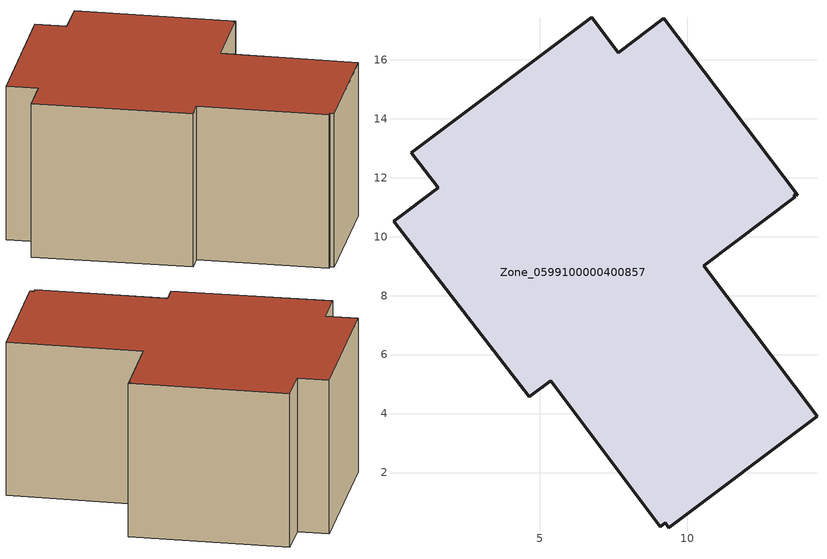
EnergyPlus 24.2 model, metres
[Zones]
Zone_0599100000400857
 floor ground (C_G): 5.36,5.11 4.64,4.57 0.03,10.52 1.55,11.65 0.64,12.85 6.75,17.44 7.65,16.24 9.2,17.4 13.73,11.4 13.6,11.43 13.66,11.35 10.55,9.01 14.39,3.9 9.37,0.13 9.24,0.3 9.07,0.17 z0
 wall outside (C_F): 13.66,11.35 13.6,11.43 13.73,11.4 9.2,17.4 7.65,16.24 6.75,17.44 0.64,12.85 1.55,11.65 0.03,10.52 4.64,4.57 5.36,5.11 9.07,0.17 9.24,0.3 9.37,0.13 14.39,3.9 10.55,9.01 13.66,11.35 z0:7.6
 roof outside (C_R): 5.36,5.11 9.07,0.17 9.24,0.3 9.37,0.13 14.39,3.9 10.55,9.01 13.66,11.35 13.6,11.43 13.73,11.4 9.2,17.4 7.65,16.24 6.75,17.44 0.64,12.85 1.55,11.65 0.03,10.52 4.64,4.57 z7.6
[BUILDING]
Pand.0599100000400857: North Axis=0; Terrain=City; Loads Convergence Tolerance Value=0.04; Temperature Convergence Tolerance Value=0.4; Solar Distribution=FullExterior; Maximum Number of Warmup Days=25; Minimum Number of Warmup Days=1
[Site:Location]
Rotterdam.The.Hague.AP_ZH_NLD Design_Conditions: Latitude=51.96; Longitude=4.45; Time Zone=1; Elevation=-4.5
[SITE:GROUNDTEMPERATURE:BUILDINGSURFACE]
18, 18, 18, 18, 18, 18, 18, 18, 18, 18, 18, 18
[MATERIAL] Thermal Absorptance=0.9; Solar Absorptance=0.7; Visible Absorptance=0.7
Name | Roughness | Thickness | Conductivity | Density | Specific Heat
G.D.1992-2005 | MediumSmooth | 0.15 | 0.06 | 540 | 1210
F.D.1992-2005 | Rough | 0.3 | 0.12 | 1920 | 840
R.D.1992-2005 | MediumRough | 0.2 | 0.08 | 1500 | 1000
[CONSTRUCTION]
C_G: G.D.1992-2005
C_F: F.D.1992-2005
C_R: R.D.1992-2005
[ZONE]
Zone_0599100000400857: Type=1; Multiplier=1; Ceiling Height=Autocalculate; Volume=Autocalculate; Floor Area=autocalculate; Part of Total Floor Area=Yes
[ZONEINFILTRATION:DESIGNFLOWRATE]
Infil_Zone_0599100000400857: Zone or ZoneList or Space or SpaceList=Zone_0599100000400857; Schedule=AlwaysOn; Design Flow Rate Calculation Method=Flow/Area; Flow Rate per Floor Area=0.0021; Constant Term Coefficient=1; Temperature Term Coefficient=0; Velocity Term Coefficient=0; Velocity Squared Term Coefficient=0
[HVACTEMPLATE:ZONE:IDEALLOADSAIRSYSTEM]
Zone_0599100000400857: Maximum Heating Supply Air Temperature=50; Minimum Cooling Supply Air Temperature=13; Maximum Heating Supply Air Humidity Ratio=0.0156; Minimum Cooling Supply Air Humidity Ratio=0.0077; Heating Limit=NoLimit; Cooling Limit=NoLimit; Dehumidification Control Type=ConstantSensibleHeatRatio; Cooling Sensible Heat Ratio=0.7; Dehumidification Setpoint=60; Humidification Control Type=None; Humidification Setpoint=30; Outdoor Air Method=None; Outdoor Air Flow Rate per Person=0.00944; Outdoor Air Flow Rate per Zone Floor Area=0; Outdoor Air Flow Rate per Zone=0; Demand Controlled Ventilation Type=None; Outdoor Air Economizer Type=NoEconomizer; Heat Recovery Type=None; Sensible Heat Recovery Effectiveness=0.7; Latent Heat Recovery Effectiveness=0.65
[ZONECONTROL:THERMOSTAT]
ThermostatControl_Zone_0599100000400857: Zone or ZoneList=Zone_0599100000400857; Control Type Schedule=DualSetpointControlType; Control 1=Thermostat_Zone_0599100000400857; Temperature Difference Between Cutout And Setpoint=0
[THERMOSTATSETPOINT:DUALSETPOINT]
Thermostat_Zone_0599100000400857: Heating Setpoint Temperature Schedule=HeatingSetpoint_Zone_0599100000400857; Cooling Setpoint Temperature Schedule=CoolingSetpoint_Zone_0599100000400857
[SCHEDULE:COMPACT]
HeatingSetpoint_Zone_0599100000400857: Through: 12/31, For: AllDays, Until: 24:00, 21
CoolingSetpoint_Zone_0599100000400857: Through: 12/31, For: AllDays, Until: 24:00, 24
DualSetpointControlType: Through: 12/31, For: AllDays, Until: 24:00, 4
AlwaysOn: Through: 12/31, For: AllDays, Until: 24:00, 1
